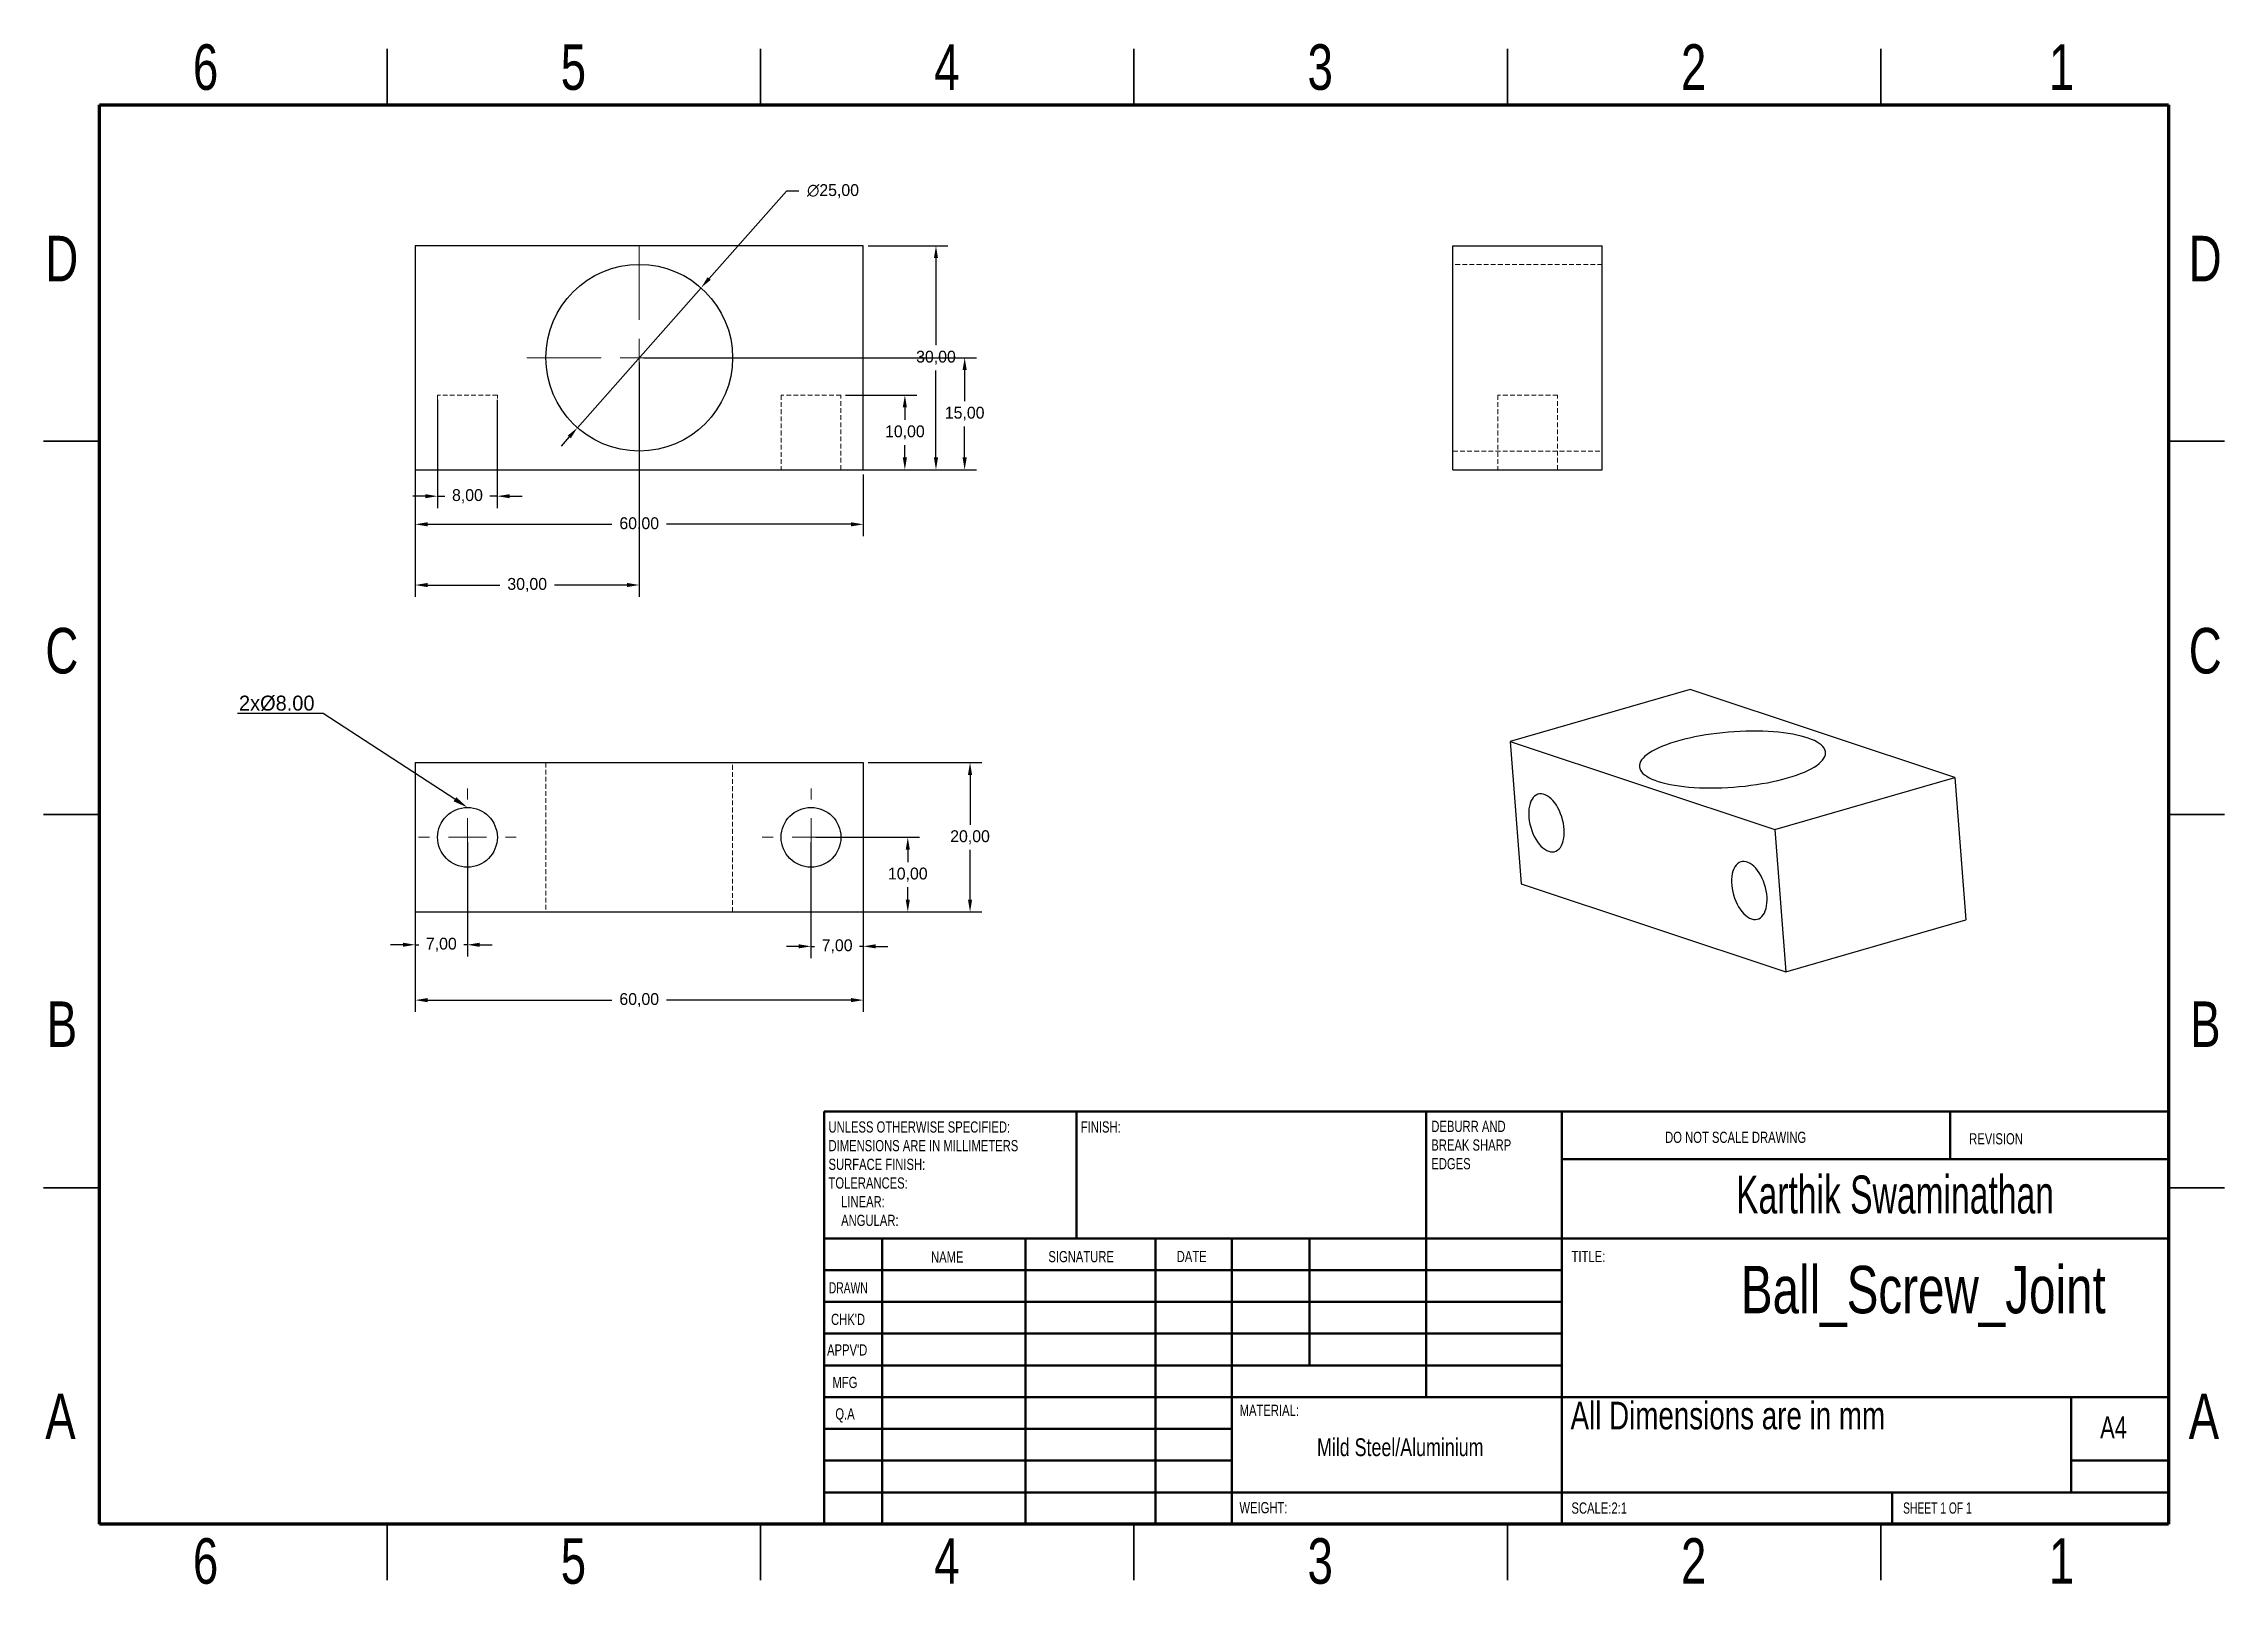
# Model space of a CAD drawing. Header units: millimetres. Extents: x -5 to 579, y -6 to 406.
import ezdxf
from ezdxf import colors
from ezdxf.entities.mleader import LeaderData, LeaderLine
from ezdxf.math import Vec2, Vec3

# ---------------------------------------------------------------- set-up
doc = ezdxf.new("R2010")
doc.units = ezdxf.units.MM
doc.header["$PDSIZE"] = -1
doc.linetypes.add('HIDDEN', pattern=[1.905, 1.27, -0.635])
doc.styles.add('SLDTEXTSTYLE0', font='TXT', dxfattribs={"width": 0.75})
doc.styles.add('SLDTEXTSTYLE1', font='TXT', dxfattribs={"width": 0.686449})
doc.styles.add('SLDTEXTSTYLE2', font='TXT', dxfattribs={"width": 0.6875})
doc.styles.add('SLDTEXTSTYLE3', font='TXT', dxfattribs={"width": 0.663})
doc.dimstyles.new('ISO-25', dxfattribs={"dimtxt": 2.5, "dimasz": 2.5, "dimexe": 1.25, "dimexo": 0.625, "dimtad": 1, "dimtxsty": 'Standard', "dimcen": 2.5, "dimadec": 0, "dimazin": 0, "dimtfac": 1, "dimtmove": 0, "dimatfit": 3, "dimfxl": 1, "dimarcsym": 0})

# ---------------------------------------------------------------- blocks, each defined once
blk = doc.blocks.new('SW_NOTE_0')
at = {"color": 0, "linetype": 'Continuous', "lineweight": 0, "char_height": 1.5, "attachment_point": 1, "style": 'SLDTEXTSTYLE0'}
for s, insert in [('UNLESS OTHERWISE SPECIFIED:', (0, 1.93)), ('DIMENSIONS ARE IN MILLIMETERS', (0, -0.57)), ('TOLERANCES:', (0, -5.57)), ('SURFACE FINISH:', (0, -3.07)), ('LINEAR:', (1.69, -8.07)), ('ANGULAR:', (1.69, -10.57))]:
    blk.add_mtext(s, dxfattribs=dict(at, insert=insert))
blk = doc.blocks.new('SW_NOTE_0_1')
at = {"color": 0, "linetype": 'Continuous', "lineweight": 0, "char_height": 1.5, "attachment_point": 1, "style": 'SLDTEXTSTYLE0'}
for s, insert in [('DEBURR AND', (0, 1.93)), ('BREAK SHARP', (0, -0.57)), ('EDGES', (0, -3.07))]:
    blk.add_mtext(s, dxfattribs=dict(at, insert=insert))
blk = doc.blocks.new('SW_CENTERMARKSYMBOL_0')
at = {"color": 0, "linetype": 'Continuous', "lineweight": 18}
for p, q in [((0, 5.08), (0, 15.04)), ((-5.08, 0), (-15.04, 0)), ((0, 0), (-2.54, 0)), ((0, 0), (0, 2.54)), ((0, 0), (0, -2.54)), ((0, 0), (2.54, 0)), ((5.08, 0), (15.04, 0)), ((0, -5.08), (0, -15.04))]:
    blk.add_line(p, q, dxfattribs=at)
blk = doc.blocks.new('SW_CENTERMARKSYMBOL_1')
at = {"color": 0, "linetype": 'Continuous', "lineweight": 18}
for p, q in [((0, 5.08), (0, 6.54)), ((-5.08, 0), (-6.54, 0)), ((0, 0), (-2.54, 0)), ((0, 0), (0, 2.54)), ((0, 0), (0, -2.54)), ((0, 0), (2.54, 0)), ((5.08, 0), (6.54, 0)), ((0, -5.08), (0, -6.54))]:
    blk.add_line(p, q, dxfattribs=at)
blk = doc.blocks.new('SW_CENTERMARKSYMBOL_2')
at = {"color": 0, "linetype": 'Continuous', "lineweight": 18}
for p, q in [((0, 5.08), (0, 6.54)), ((-5.08, 0), (-6.54, 0)), ((0, 0), (-2.54, 0)), ((0, 0), (0, 2.54)), ((0, 0), (0, -2.54)), ((0, 0), (2.54, 0)), ((5.08, 0), (6.54, 0)), ((0, -5.08), (0, -6.54))]:
    blk.add_line(p, q, dxfattribs=at)
blk = doc.blocks.new('*D21')
at = {"color": 0, "lineweight": -2, "transparency": 16777216}
for p, q in [((94.5, 321.03), (94.5, 258.27)), ((154.5, 321.03), (154.5, 258.27)), ((97.81, 261.45), (117.16, 261.45)), ((151.2, 261.45), (131.85, 261.45))]:
    blk.add_line(p, q, dxfattribs=at)
at = {"color": 0, "transparency": 16777216}
for points in [[(97.81, 262), (97.81, 260.9), (94.5, 261.45)], [(151.2, 262), (151.2, 260.9), (154.5, 261.45)]]:
    blk.add_solid(points, dxfattribs=at)
at = {"layer": 'Defpoints', "color": 0, "transparency": 16777216}
for p in [(94.5, 322.3), (154.5, 322.3), (94.5, 261.45)]:
    blk.add_point(p, dxfattribs=at)
at = {"color": 0, "transparency": 16777216, "insert": (124.5, 261.45), "char_height": 3.175, "attachment_point": 5}
blk.add_mtext('30,00', dxfattribs=at)
blk = doc.blocks.new('*D22')
at = {"color": 0, "lineweight": -2, "transparency": 16777216}
for p, q in [((94.5, 291.03), (94.5, 274.53)), ((214.5, 291.03), (214.5, 274.53)), ((97.81, 277.7), (147.16, 277.7)), ((211.2, 277.7), (161.85, 277.7))]:
    blk.add_line(p, q, dxfattribs=at)
at = {"color": 0, "transparency": 16777216}
for points in [[(97.81, 278.25), (97.81, 277.15), (94.5, 277.7)], [(211.2, 278.25), (211.2, 277.15), (214.5, 277.7)]]:
    blk.add_solid(points, dxfattribs=at)
at = {"layer": 'Defpoints', "color": 0, "transparency": 16777216}
for p in [(94.5, 292.3), (214.5, 292.3), (214.5, 277.7)]:
    blk.add_point(p, dxfattribs=at)
at = {"color": 0, "transparency": 16777216, "insert": (154.5, 277.7), "char_height": 3.175, "attachment_point": 5}
blk.add_mtext('60,00', dxfattribs=at)
blk = doc.blocks.new('*D23')
at = {"color": 0, "lineweight": -2, "transparency": 16777216}
for p, q in [((215.77, 352.3), (237.14, 352.3)), ((233.97, 349), (233.97, 325.68)), ((233.97, 295.6), (233.97, 318.93)), ((215.77, 292.3), (237.14, 292.3))]:
    blk.add_line(p, q, dxfattribs=at)
at = {"color": 0, "transparency": 16777216}
for points in [[(233.42, 349), (234.52, 349), (233.97, 352.3)], [(233.42, 295.6), (234.52, 295.6), (233.97, 292.3)]]:
    blk.add_solid(points, dxfattribs=at)
at = {"layer": 'Defpoints', "color": 0, "transparency": 16777216}
for p in [(214.5, 352.3), (233.97, 352.3), (214.5, 292.3)]:
    blk.add_point(p, dxfattribs=at)
at = {"color": 0, "transparency": 16777216, "insert": (233.97, 322.3), "char_height": 3.175, "attachment_point": 5}
blk.add_mtext('30,00', dxfattribs=at)
blk = doc.blocks.new('*D24')
at = {"color": 0, "lineweight": -2, "transparency": 16777216}
for p, q in [((193.9, 366.9), (173.24, 343.51)), ((197.2, 366.9), (193.9, 366.9)), ((137.95, 303.57), (171.06, 341.04)), ((135.77, 301.09), (133.58, 298.62))]:
    blk.add_line(p, q, dxfattribs=at)
at = {"color": 0, "transparency": 16777216}
for points in [[(172.83, 343.88), (173.65, 343.15), (171.06, 341.04)], [(135.35, 301.46), (136.18, 300.73), (137.95, 303.57)]]:
    blk.add_solid(points, dxfattribs=at)
at = {"layer": 'Defpoints', "color": 0, "transparency": 16777216}
for p in [(171.06, 341.04), (137.95, 303.57)]:
    blk.add_point(p, dxfattribs=at)
at = {"color": 0, "transparency": 16777216, "insert": (206.4, 366.9), "char_height": 3.175, "attachment_point": 5}
blk.add_mtext('∅25,00', dxfattribs=at)
blk = doc.blocks.new('*D25')
at = {"color": 0, "lineweight": -2, "transparency": 16777216}
for p, q in [((100.5, 311.03), (100.5, 282.06)), ((116.5, 311.03), (116.5, 282.06)), ((97.2, 285.23), (93.9, 285.23)), ((100.5, 285.23), (102.48, 285.23)), ((116.5, 285.23), (114.53, 285.23)), ((119.81, 285.23), (123.11, 285.23))]:
    blk.add_line(p, q, dxfattribs=at)
at = {"color": 0, "transparency": 16777216}
for points in [[(97.2, 285.78), (97.2, 284.68), (100.5, 285.23)], [(119.81, 285.78), (119.81, 284.68), (116.5, 285.23)]]:
    blk.add_solid(points, dxfattribs=at)
at = {"layer": 'Defpoints', "color": 0, "transparency": 16777216}
for p in [(100.5, 312.3), (116.5, 312.3), (100.5, 285.23)]:
    blk.add_point(p, dxfattribs=at)
at = {"color": 0, "transparency": 16777216, "insert": (108.5, 285.23), "char_height": 3.175, "attachment_point": 5}
blk.add_mtext('8,00', dxfattribs=at)
blk = doc.blocks.new('*D26')
at = {"color": 0, "lineweight": -2, "transparency": 16777216}
for p, q in [((209.77, 312.3), (228.81, 312.3)), ((225.64, 309), (225.64, 305.68)), ((225.64, 295.6), (225.64, 298.93)), ((209.77, 292.3), (228.81, 292.3))]:
    blk.add_line(p, q, dxfattribs=at)
at = {"color": 0, "transparency": 16777216}
for points in [[(225.08, 309), (226.19, 309), (225.64, 312.3)], [(225.08, 295.6), (226.19, 295.6), (225.64, 292.3)]]:
    blk.add_solid(points, dxfattribs=at)
at = {"layer": 'Defpoints', "color": 0, "transparency": 16777216}
for p in [(208.5, 312.3), (225.64, 312.3), (208.5, 292.3)]:
    blk.add_point(p, dxfattribs=at)
at = {"color": 0, "transparency": 16777216, "insert": (225.64, 302.3), "char_height": 3.175, "attachment_point": 5}
blk.add_mtext('10,00', dxfattribs=at)
blk = doc.blocks.new('*D27')
at = {"color": 0, "lineweight": -2, "transparency": 16777216}
for p, q in [((94.5, 192.63), (94.5, 161.94)), ((108.5, 192.63), (108.5, 161.94)), ((91.2, 165.12), (87.9, 165.12)), ((94.5, 165.12), (95.48, 165.12)), ((108.5, 165.12), (107.53, 165.12)), ((111.81, 165.12), (115.11, 165.12))]:
    blk.add_line(p, q, dxfattribs=at)
at = {"color": 0, "transparency": 16777216}
for points in [[(91.2, 165.67), (91.2, 164.57), (94.5, 165.12)], [(111.81, 165.67), (111.81, 164.57), (108.5, 165.12)]]:
    blk.add_solid(points, dxfattribs=at)
at = {"layer": 'Defpoints', "color": 0, "transparency": 16777216}
for p in [(94.5, 193.9), (108.5, 193.9), (94.5, 165.12)]:
    blk.add_point(p, dxfattribs=at)
at = {"color": 0, "transparency": 16777216, "insert": (101.5, 165.12), "char_height": 3.175, "attachment_point": 5}
blk.add_mtext('7,00', dxfattribs=at)
blk = doc.blocks.new('*D28')
at = {"color": 0, "lineweight": -2, "transparency": 16777216}
for p, q in [((215.77, 213.9), (246.27, 213.9)), ((243.09, 210.59), (243.09, 197.27)), ((243.09, 177.2), (243.09, 190.52)), ((215.77, 173.9), (246.27, 173.9))]:
    blk.add_line(p, q, dxfattribs=at)
at = {"color": 0, "transparency": 16777216}
for points in [[(242.54, 210.59), (243.64, 210.59), (243.09, 213.9)], [(242.54, 177.2), (243.64, 177.2), (243.09, 173.9)]]:
    blk.add_solid(points, dxfattribs=at)
at = {"layer": 'Defpoints', "color": 0, "transparency": 16777216}
for p in [(214.5, 213.9), (214.5, 173.9), (243.09, 173.9)]:
    blk.add_point(p, dxfattribs=at)
at = {"color": 0, "transparency": 16777216, "insert": (243.09, 193.9), "char_height": 3.175, "attachment_point": 5}
blk.add_mtext('20,00', dxfattribs=at)
blk = doc.blocks.new('*D29')
at = {"color": 0, "lineweight": -2, "transparency": 16777216}
for p, q in [((155.77, 322.3), (244.83, 322.3)), ((241.65, 319), (241.65, 310.68)), ((241.65, 295.6), (241.65, 303.93)), ((155.77, 292.3), (244.83, 292.3))]:
    blk.add_line(p, q, dxfattribs=at)
at = {"color": 0, "transparency": 16777216}
for points in [[(241.1, 319), (242.21, 319), (241.65, 322.3)], [(241.1, 295.6), (242.21, 295.6), (241.65, 292.3)]]:
    blk.add_solid(points, dxfattribs=at)
at = {"layer": 'Defpoints', "color": 0, "transparency": 16777216}
for p in [(154.5, 322.3), (241.65, 322.3), (154.5, 292.3)]:
    blk.add_point(p, dxfattribs=at)
at = {"color": 0, "transparency": 16777216, "insert": (241.65, 307.3), "char_height": 3.175, "attachment_point": 5}
blk.add_mtext('15,00', dxfattribs=at)
blk = doc.blocks.new('*D30')
at = {"color": 0, "lineweight": -2, "transparency": 16777216}
for p, q in [((200.5, 192.63), (200.5, 161.52)), ((214.5, 192.63), (214.5, 161.52)), ((197.2, 164.7), (193.9, 164.7)), ((200.5, 164.7), (201.48, 164.7)), ((214.5, 164.7), (213.53, 164.7)), ((217.81, 164.7), (221.11, 164.7))]:
    blk.add_line(p, q, dxfattribs=at)
at = {"color": 0, "transparency": 16777216}
for points in [[(197.2, 165.25), (197.2, 164.15), (200.5, 164.7)], [(217.81, 165.25), (217.81, 164.15), (214.5, 164.7)]]:
    blk.add_solid(points, dxfattribs=at)
at = {"layer": 'Defpoints', "color": 0, "transparency": 16777216}
for p in [(200.5, 193.9), (214.5, 193.9), (214.5, 164.7)]:
    blk.add_point(p, dxfattribs=at)
at = {"color": 0, "transparency": 16777216, "insert": (207.5, 164.7), "char_height": 3.175, "attachment_point": 5}
blk.add_mtext('7,00', dxfattribs=at)
blk = doc.blocks.new('*D31')
at = {"color": 0, "lineweight": -2, "transparency": 16777216}
for p, q in [((201.77, 193.9), (229.59, 193.9)), ((226.42, 190.59), (226.42, 187.27)), ((226.42, 177.2), (226.42, 180.52)), ((201.77, 173.9), (229.59, 173.9))]:
    blk.add_line(p, q, dxfattribs=at)
at = {"color": 0, "transparency": 16777216}
for points in [[(225.87, 190.59), (226.97, 190.59), (226.42, 193.9)], [(225.87, 177.2), (226.97, 177.2), (226.42, 173.9)]]:
    blk.add_solid(points, dxfattribs=at)
at = {"layer": 'Defpoints', "color": 0, "transparency": 16777216}
for p in [(200.5, 193.9), (200.5, 173.9), (226.42, 173.9)]:
    blk.add_point(p, dxfattribs=at)
at = {"color": 0, "transparency": 16777216, "insert": (226.42, 183.9), "char_height": 3.175, "attachment_point": 5}
blk.add_mtext('10,00', dxfattribs=at)
blk = doc.blocks.new('*D32')
at = {"color": 0, "lineweight": -2, "transparency": 16777216}
for p, q in [((94.5, 172.63), (94.5, 147.13)), ((214.5, 172.63), (214.5, 147.13)), ((97.81, 150.3), (147.16, 150.3)), ((211.2, 150.3), (161.85, 150.3))]:
    blk.add_line(p, q, dxfattribs=at)
at = {"color": 0, "transparency": 16777216}
for points in [[(97.81, 150.85), (97.81, 149.75), (94.5, 150.3)], [(211.2, 150.85), (211.2, 149.75), (214.5, 150.3)]]:
    blk.add_solid(points, dxfattribs=at)
at = {"layer": 'Defpoints', "color": 0, "transparency": 16777216}
for p in [(94.5, 173.9), (214.5, 173.9), (214.5, 150.3)]:
    blk.add_point(p, dxfattribs=at)
at = {"color": 0, "transparency": 16777216, "insert": (154.5, 150.3), "char_height": 3.175, "attachment_point": 5}
blk.add_mtext('60,00', dxfattribs=at)

msp = doc.modelspace()

# ---------------------------------------------------------------- linework, layer by layer
at = {"color": 7, "linetype": 'Continuous', "lineweight": 35}
for p, q in [((87, 390), (87, 405)), ((187, 390), (187, 405)), ((287, 405), (287, 390)), ((287, 390), (287, 405)), ((387, 390), (387, 405)), ((487, 390), (487, 405)), ((10, 300), (-5, 300)), ((564, 300), (579, 300)), ((-5, 200), (10, 200)), ((10, 200), (-5, 200)), ((579, 200), (564, 200)), ((564, 200), (579, 200)), ((10, 100), (-5, 100)), ((564, 100), (579, 100)), ((87, 10), (87, -5)), ((187, 10), (187, -5)), ((287, -5), (287, 10)), ((287, 10), (287, -5)), ((387, 10), (387, -5)), ((487, 10), (487, -5))]:
    msp.add_line(p, q, dxfattribs=at)
at = {"color": 7, "linetype": 'Continuous', "lineweight": 70}
for p, q in [((10, 10), (10, 390)), ((10, 390), (564, 390)), ((564, 390), (564, 10)), ((564, 10), (10, 10))]:
    msp.add_line(p, q, dxfattribs=at)
at = {"color": 7, "linetype": 'Continuous', "lineweight": 25}
for p, q in [((214.504, 352.303), (94.504, 352.303)), ((94.504, 352.303), (94.504, 292.303)), ((214.504, 292.303), (214.504, 352.303)), ((372.415, 292.303), (372.415, 352.303)), ((372.415, 352.303), (412.415, 352.303)), ((412.415, 292.303), (412.415, 352.303)), ((94.504, 292.303), (214.504, 292.303)), ((372.415, 292.303), (412.415, 292.303)), ((435.941, 233.482), (387.721, 219.577)), ((506.804, 209.865), (435.941, 233.482)), ((387.721, 219.577), (458.584, 195.96)), ((387.721, 219.577), (390.662, 181.471)), ((94.504, 213.896), (214.504, 213.896)), ((94.504, 213.896), (94.504, 173.896)), ((214.504, 213.896), (214.504, 173.896)), ((458.584, 195.96), (506.804, 209.865)), ((506.804, 209.865), (509.745, 171.759)), ((458.584, 195.96), (461.525, 157.854)), ((390.662, 181.471), (461.525, 157.854)), ((94.504, 173.896), (214.504, 173.896)), ((461.525, 157.854), (509.745, 171.759))]:
    msp.add_line(p, q, dxfattribs=at)
at = {"color": 7, "linetype": 'HIDDEN', "lineweight": 18}
for p, q in [((412.415, 347.303), (372.415, 347.303)), ((116.504, 312.303), (100.504, 312.303)), ((100.504, 312.303), (100.504, 292.303)), ((116.504, 292.303), (116.504, 312.303)), ((208.504, 312.303), (192.504, 312.303)), ((192.504, 312.303), (192.504, 292.303)), ((208.504, 292.303), (208.504, 312.303)), ((400.415, 312.303), (384.415, 312.303)), ((384.415, 312.303), (384.415, 292.303)), ((400.415, 292.303), (400.415, 312.303)), ((372.415, 297.303), (412.415, 297.303)), ((129.504, 213.896), (129.504, 173.896)), ((179.504, 173.896), (179.504, 213.896))]:
    msp.add_line(p, q, dxfattribs=at)
at = {"color": 7, "linetype": 'Continuous', "lineweight": 50}
for p, q in [((204, 120.5), (564, 120.5)), ((204, 120.5), (204, 10)), ((271.6, 86.5), (271.6, 120.5)), ((365.2, 120.5), (365.2, 44)), ((401.6, 120.5), (401.6, 10)), ((505.6, 107.75), (505.6, 120.5)), ((564, 107.75), (401.6, 107.75)), ((564, 86.5), (204, 86.5)), ((219.6, 86.5), (219.6, 10)), ((257.982, 86.5), (257.982, 10)), ((292.798, 86.5), (292.798, 10)), ((313.2, 10), (313.2, 86.5)), ((334, 52.5), (334, 86.5)), ((401.6, 78), (204, 78)), ((401.6, 69.5), (204, 69.5)), ((401.6, 61), (204, 61)), ((401.6, 52.5), (204, 52.5)), ((313.2, 44), (204, 44)), ((313.2, 44), (564, 44)), ((538, 18.5), (538, 44)), ((313.2, 35.5), (204, 35.5)), ((313.2, 27), (204, 27)), ((564, 27), (538, 27)), ((204, 18.5), (564, 18.5)), ((490, 10), (490, 18.5))]:
    msp.add_line(p, q, dxfattribs=at)
at = {"color": 7, "linetype": 'Continuous', "lineweight": 25, "flags": 128}
for points in [[(462.026, 209.801), (463.246, 210.171), (464.405, 210.558), (465.498, 210.961), (466.519, 211.379), (467.467, 211.81), (468.336, 212.252), (469.123, 212.704), (469.827, 213.164), (470.442, 213.629), (470.968, 214.099), (471.403, 214.571), (471.744, 215.044), (471.99, 215.515), (472.141, 215.984), (472.195, 216.447), (472.153, 216.904), (472.014, 217.353), (471.78, 217.791), (471.451, 218.217), (471.029, 218.63), (470.514, 219.028), (469.91, 219.409), (469.218, 219.772), (468.441, 220.115), (467.582, 220.438), (466.644, 220.738), (465.631, 221.015), (464.548, 221.268), (463.397, 221.495), (462.184, 221.697), (460.914, 221.871), (459.59, 222.017), (458.219, 222.136), (456.806, 222.225), (455.355, 222.286), (453.873, 222.317), (452.366, 222.319), (450.839, 222.292), (449.298, 222.235), (447.749, 222.149), (446.198, 222.035), (444.652, 221.892), (443.115, 221.722), (441.595, 221.524), (440.097, 221.3), (438.626, 221.051), (437.188, 220.777), (435.79, 220.479), (434.436, 220.16), (433.132, 219.819), (431.882, 219.459), (430.692, 219.08), (429.566, 218.684), (428.508, 218.273), (427.523, 217.849), (426.614, 217.412), (425.786, 216.965), (425.04, 216.509), (424.38, 216.046), (423.809, 215.578), (423.328, 215.107), (422.941, 214.635), (422.647, 214.162), (422.448, 213.692), (422.346, 213.226), (422.34, 212.765), (422.43, 212.313), (422.616, 211.869), (422.898, 211.436), (423.274, 211.017), (423.743, 210.611), (424.303, 210.222), (424.951, 209.849), (425.686, 209.496), (426.504, 209.163), (427.403, 208.851), (428.379, 208.562), (429.427, 208.297), (430.545, 208.057), (431.727, 207.843), (432.97, 207.655), (434.267, 207.494), (435.615, 207.362), (437.008, 207.258), (438.441, 207.183), (439.908, 207.137), (441.403, 207.12), (442.921, 207.133), (444.456, 207.175), (446.001, 207.246), (447.552, 207.346), (449.101, 207.475), (450.644, 207.632), (452.173, 207.816), (453.683, 208.027), (455.168, 208.264), (456.623, 208.525), (458.042, 208.811), (459.418, 209.12), (460.748, 209.45), (462.026, 209.801)], [(398.047, 190.147), (398.563, 190.02), (399.066, 189.987), (399.549, 190.049), (400.007, 190.204), (400.434, 190.451), (400.825, 190.787), (401.175, 191.208), (401.48, 191.708), (401.736, 192.282), (401.94, 192.922), (402.089, 193.622), (402.183, 194.371), (402.219, 195.162), (402.198, 195.985), (402.118, 196.829), (401.983, 197.684), (401.792, 198.541), (401.549, 199.388), (401.256, 200.216), (400.917, 201.013), (400.536, 201.772), (400.118, 202.482), (399.668, 203.134), (399.19, 203.722), (398.692, 204.237), (398.179, 204.674), (397.656, 205.027), (397.132, 205.291), (396.612, 205.465), (396.101, 205.545), (395.608, 205.531), (395.136, 205.422), (394.693, 205.221), (394.284, 204.929), (393.913, 204.55), (393.585, 204.089), (393.304, 203.551), (393.074, 202.943), (392.896, 202.272), (392.775, 201.546), (392.71, 200.775), (392.702, 199.967), (392.753, 199.132), (392.86, 198.281), (393.024, 197.424), (393.241, 196.571), (393.509, 195.732), (393.826, 194.918), (394.186, 194.139), (394.586, 193.404), (395.021, 192.721), (395.486, 192.1), (395.975, 191.548), (396.481, 191.071), (397, 190.676), (397.524, 190.367), (398.047, 190.147)], [(452.375, 172.041), (452.891, 171.914), (453.394, 171.881), (453.877, 171.943), (454.335, 172.098), (454.762, 172.345), (455.153, 172.681), (455.503, 173.101), (455.808, 173.602), (456.064, 174.176), (456.268, 174.816), (456.418, 175.515), (456.511, 176.265), (456.547, 177.056), (456.526, 177.878), (456.447, 178.722), (456.311, 179.578), (456.12, 180.434), (455.877, 181.282), (455.584, 182.109), (455.246, 182.907), (454.865, 183.665), (454.446, 184.375), (453.996, 185.028), (453.518, 185.615), (453.02, 186.131), (452.507, 186.567), (451.985, 186.92), (451.46, 187.185), (450.94, 187.359), (450.43, 187.439), (449.936, 187.424), (449.465, 187.316), (449.022, 187.114), (448.612, 186.822), (448.241, 186.443), (447.913, 185.982), (447.632, 185.444), (447.402, 184.836), (447.225, 184.165), (447.103, 183.44), (447.038, 182.668), (447.031, 181.861), (447.081, 181.026), (447.189, 180.175), (447.352, 179.317), (447.569, 178.464), (447.838, 177.626), (448.154, 176.812), (448.514, 176.032), (448.915, 175.297), (449.35, 174.615), (449.814, 173.994), (450.303, 173.442), (450.81, 172.965), (451.328, 172.57), (451.852, 172.26), (452.375, 172.041)]]:
    msp.add_lwpolyline(points, dxfattribs=at)
at = {"color": 7, "linetype": 'Continuous', "lineweight": 25}
for centre, radius in [((154.504, 322.303), 25), ((108.504, 193.896), 8), ((200.504, 193.896), 8)]:
    msp.add_circle(centre, radius, dxfattribs=at)

# ---------------------------------------------------------------- block references
at = {"color": 7, "linetype": 'Continuous', "lineweight": 0, "xscale": 2, "yscale": 2, "zscale": 2}
for name, p in [('SW_CENTERMARKSYMBOL_0', (154.504, 322.303)), ('SW_CENTERMARKSYMBOL_2', (108.504, 193.896)), ('SW_CENTERMARKSYMBOL_1', (200.504, 193.896)), ('SW_NOTE_0', (205.187, 113.975)), ('SW_NOTE_0_1', (366.618, 114.139))]:
    msp.add_blockref(name, p, dxfattribs=at)

# ---------------------------------------------------------------- texts
at = {"color": 7, "linetype": 'Continuous', "lineweight": 0}
for s, insert, char_height, attachment_point, style in [('6', (38.377, 406.227), 12.192, 2, 'SLDTEXTSTYLE0'), ('5', (136.877, 406.227), 12.192, 2, 'SLDTEXTSTYLE0'), ('4', (236.877, 406.227), 12.192, 2, 'SLDTEXTSTYLE0'), ('3', (336.877, 406.227), 12.192, 2, 'SLDTEXTSTYLE0'), ('2', (436.877, 406.227), 12.192, 2, 'SLDTEXTSTYLE0'), ('1', (535.377, 406.227), 12.192, 2, 'SLDTEXTSTYLE0'), ('D', (-0.14, 354.951), 12.192, 2, 'SLDTEXTSTYLE0'), ('D', (573.86, 354.951), 12.192, 2, 'SLDTEXTSTYLE0'), ('C', (-0.127, 249.951), 12.192, 2, 'SLDTEXTSTYLE0'), ('C', (573.873, 249.951), 12.192, 2, 'SLDTEXTSTYLE0'), ('B', (-0.093, 149.951), 12.192, 2, 'SLDTEXTSTYLE0'), ('B', (573.907, 149.951), 12.192, 2, 'SLDTEXTSTYLE0'), ('FINISH:', (272.743, 117.839), 3, 1, 'SLDTEXTSTYLE0'), ('DO NOT SCALE DRAWING', (429.229, 115.066), 3, 1, 'SLDTEXTSTYLE0'), ('REVISION', (510.655, 114.67), 3, 1, 'SLDTEXTSTYLE0'), ('Karthik Swaminathan', (490.794, 103.337), 10.16, 2, 'SLDTEXTSTYLE3'), ('NAME', (232.644, 83.003), 3, 1, 'SLDTEXTSTYLE0'), ('SIGNATURE', (264.067, 83.124), 3, 1, 'SLDTEXTSTYLE0'), ('DATE', (298.429, 83.152), 3, 1, 'SLDTEXTSTYLE0'), ('TITLE:', (404.18, 83.152), 3, 1, 'SLDTEXTSTYLE0'), ('Ball_Screw_Joint', (498.377, 79.143), 12.7, 2, 'SLDTEXTSTYLE0'), ('DRAWN', (205.287, 74.77), 3, 1, 'SLDTEXTSTYLE1'), ("CHK'D", (205.878, 66.324), 3, 1, 'SLDTEXTSTYLE0'), ("APPV'D", (204.803, 58.132), 3, 1, 'SLDTEXTSTYLE0'), ('MFG', (206.248, 49.432), 3, 1, 'SLDTEXTSTYLE0'), ('A', (-0.487, 44.951), 12.192, 2, 'SLDTEXTSTYLE0'), ('Q.A', (207.018, 41.009), 3, 1, 'SLDTEXTSTYLE0'), ('MATERIAL:', (315.292, 41.972), 3, 1, 'SLDTEXTSTYLE0'), ('All Dimensions are in mm', (403.906, 42.777), 7.40833, 1, 'SLDTEXTSTYLE0'), ('A', (573.513, 44.951), 12.192, 2, 'SLDTEXTSTYLE0'), ('A4', (545.742, 38.813), 5.8208, 1, 'SLDTEXTSTYLE0'), ('Mild Steel/Aluminium', (358.296, 32.971), 4.7625, 2, 'SLDTEXTSTYLE0'), ('WEIGHT:', (315.236, 15.899), 2.9972, 1, 'SLDTEXTSTYLE0'), ('SCALE:2:1', (404.148, 15.8), 3, 1, 'SLDTEXTSTYLE0'), ('SHEET 1 OF 1', (492.957, 15.8), 3, 1, 'SLDTEXTSTYLE2'), ('6', (38.377, 6.227), 12.192, 2, 'SLDTEXTSTYLE0'), ('5', (136.877, 6.227), 12.192, 2, 'SLDTEXTSTYLE0'), ('4', (236.877, 6.227), 12.192, 2, 'SLDTEXTSTYLE0'), ('3', (336.877, 6.227), 12.192, 2, 'SLDTEXTSTYLE0'), ('2', (436.877, 6.227), 12.192, 2, 'SLDTEXTSTYLE0'), ('1', (535.377, 6.227), 12.192, 2, 'SLDTEXTSTYLE0')]:
    msp.add_mtext(s, dxfattribs=dict(at, insert=insert, char_height=char_height, attachment_point=attachment_point, style=style))

# ---------------------------------------------------------------- dimensions: what is measured, and where the dimension line sits
dim = msp.add_diameter_dim_2p(p1=(137.953, 303.567), p2=(171.056, 341.039), dimstyle='ISO-25', override={"dimtxt": 3.175, "dimasz": 3.302, "dimexe": 3.175, "dimexo": 1.27, "dimgap": 1.524, "dimtad": 0, "dimtih": 1, "dimtoh": 1, "dimlfac": 0.5, "dimzin": 1, "dimadec": 2, "dimtzin": 1})
dim.commit()
dim.dimension.update_dxf_attribs({"geometry": '*D24', "text_midpoint": (206.398, 366.897), "dimtype": 163})
for base, p1, p2, picture, middle in [((233.966, 352.303), (214.504, 292.303), (214.504, 352.303), '*D23', (233.966, 322.303)), ((225.635, 312.303), (208.504, 292.303), (208.504, 312.303), '*D26', (225.635, 302.303)), ((243.09, 173.896), (214.504, 213.896), (214.504, 173.896), '*D28', (243.09, 193.896)), ((226.416, 173.896), (200.504, 193.896), (200.504, 173.896), '*D31', (226.416, 183.896))]:
    dim = msp.add_linear_dim(base=base, p1=p1, p2=p2, angle=90, dimstyle='ISO-25', override={"dimtxt": 3.175, "dimasz": 3.302, "dimexe": 3.175, "dimexo": 1.27, "dimgap": 1.524, "dimtad": 0, "dimtih": 1, "dimtoh": 1, "dimlfac": 0.5, "dimzin": 1, "dimadec": 2, "dimtzin": 1})
    dim.commit()
    dim.dimension.update_dxf_attribs({"geometry": picture, "text_midpoint": middle})
for base, p1, p2, picture, middle in [((94.504, 261.448), (154.504, 322.303), (94.504, 322.303), '*D21', (124.504, 261.448)), ((100.504, 285.234), (116.504, 312.303), (100.504, 312.303), '*D25', (108.504, 285.234)), ((214.504, 277.702), (94.504, 292.303), (214.504, 292.303), '*D22', (154.504, 277.702)), ((94.504, 165.118), (108.504, 193.896), (94.504, 193.896), '*D27', (101.504, 165.118)), ((214.504, 164.697), (200.504, 193.896), (214.504, 193.896), '*D30', (207.504, 164.697)), ((214.504, 150.3), (94.504, 173.896), (214.504, 173.896), '*D32', (154.504, 150.3))]:
    dim = msp.add_linear_dim(base=base, p1=p1, p2=p2, dimstyle='ISO-25', override={"dimtxt": 3.175, "dimasz": 3.302, "dimexe": 3.175, "dimexo": 1.27, "dimgap": 1.524, "dimtad": 0, "dimtih": 1, "dimtoh": 1, "dimlfac": 0.5, "dimzin": 1, "dimadec": 2, "dimtzin": 1})
    dim.commit()
    dim.dimension.update_dxf_attribs({"geometry": picture, "text_midpoint": middle})
dim = msp.add_aligned_dim(p1=(154.504, 292.303), p2=(154.504, 322.303), distance=-87.151, dimstyle='ISO-25', override={"dimtxt": 3.175, "dimasz": 3.302, "dimexe": 3.175, "dimexo": 1.27, "dimgap": 1.524, "dimtad": 0, "dimtih": 1, "dimtoh": 1, "dimlfac": 0.5, "dimzin": 1, "dimadec": 2, "dimtzin": 1})
dim.commit()
dim.dimension.update_dxf_attribs({"geometry": '*D29', "text_midpoint": (241.655, 307.303)})

# ---------------------------------------------------------------- leaders
ml = msp.add_multileader_mtext('Standard')
ml.set_content('2x%%C8.00', color=256)
ml.set_leader_properties()
ml.build(insert=Vec2(0, 0))
ml.multileader.update_dxf_attribs({"text_right_attachment_type": 6, "dogleg_length": 0.36})
ctx = ml.context
ctx.base_point, ctx.plane_origin = Vec3(42.874, 229.829), Vec3(108.504, 201.896)
ctx.right_attachment, ctx.text_align_type = 6, 2
notes = []
notes.append((ctx, [(0, (1, 1, 0), (69.901, 227.029), (-1, 0), 0.36, [(0, [(108.504, 201.896)], 0, [])])]))
ctx.mtext.insert, ctx.mtext.alignment, ctx.mtext.flow_direction = Vec3(67.541, 231.829), 3, 5
for ctx, leaders in notes:
    for number, flags, end, landing, length, lines in leaders:
        leader = LeaderData()
        leader.index, (leader.has_last_leader_line, leader.has_dogleg_vector, leader.attachment_direction) = number, flags
        leader.last_leader_point, leader.dogleg_vector, leader.dogleg_length = Vec3(end), Vec3(landing), length
        for number, points, colour, breaks in lines:
            line = LeaderLine()
            line.index, line.vertices, line.color, line.breaks = number, Vec3.list(points), colors.encode_raw_color(colour), breaks
            leader.lines.append(line)
        ctx.leaders.append(leader)

doc.saveas('drawing.dxf')
